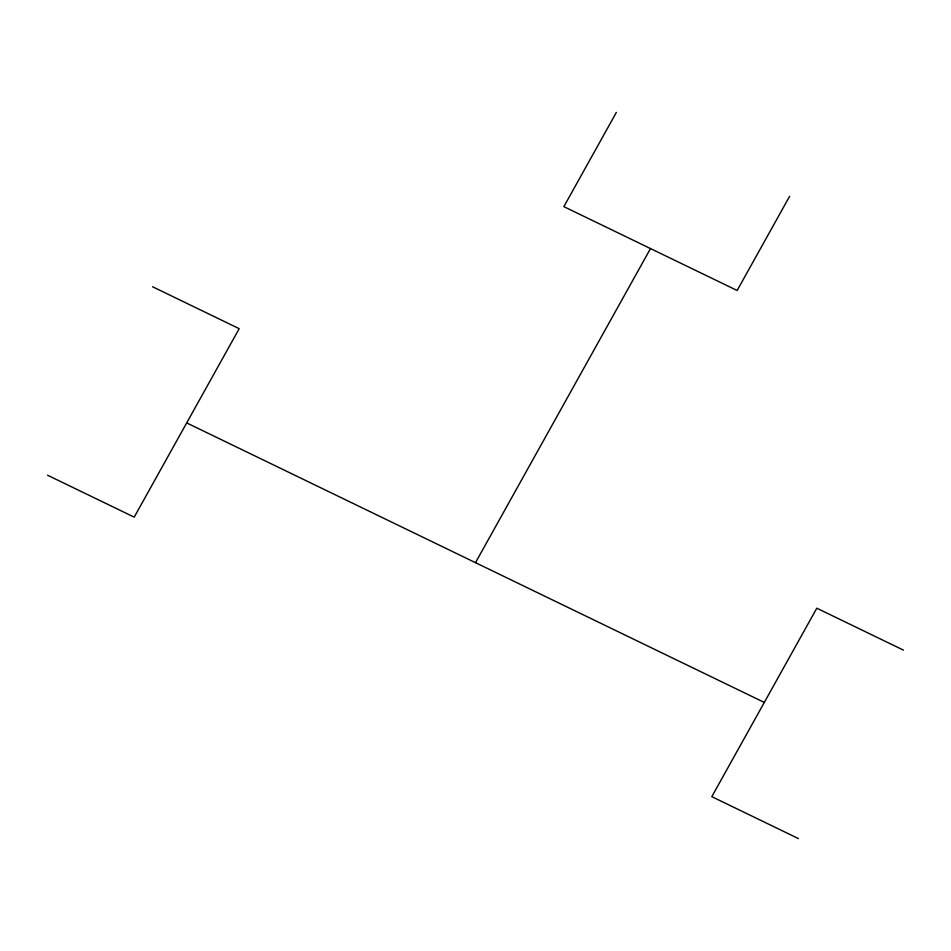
<?xml version="1.0" encoding="UTF-8"?>
<svg xmlns="http://www.w3.org/2000/svg" width="951" height="951" viewBox="0 0 951 951"><rect width="100%" height="100%" fill="white"/><g stroke="black" fill="none" stroke-linecap="round" stroke-linejoin="round"><path stroke-width="1.43" d="M616.355 112.408L563.86 206.64L737.144 290.495L789.639 196.263M475.5 562.671L650.496 248.568M152.552 286.75L239.188 328.677L134.198 517.142L47.55 475.215M903.45 650.127L816.802 608.2L711.812 796.665L798.448 838.592M186.693 422.91L764.307 702.432"/></g></svg>
